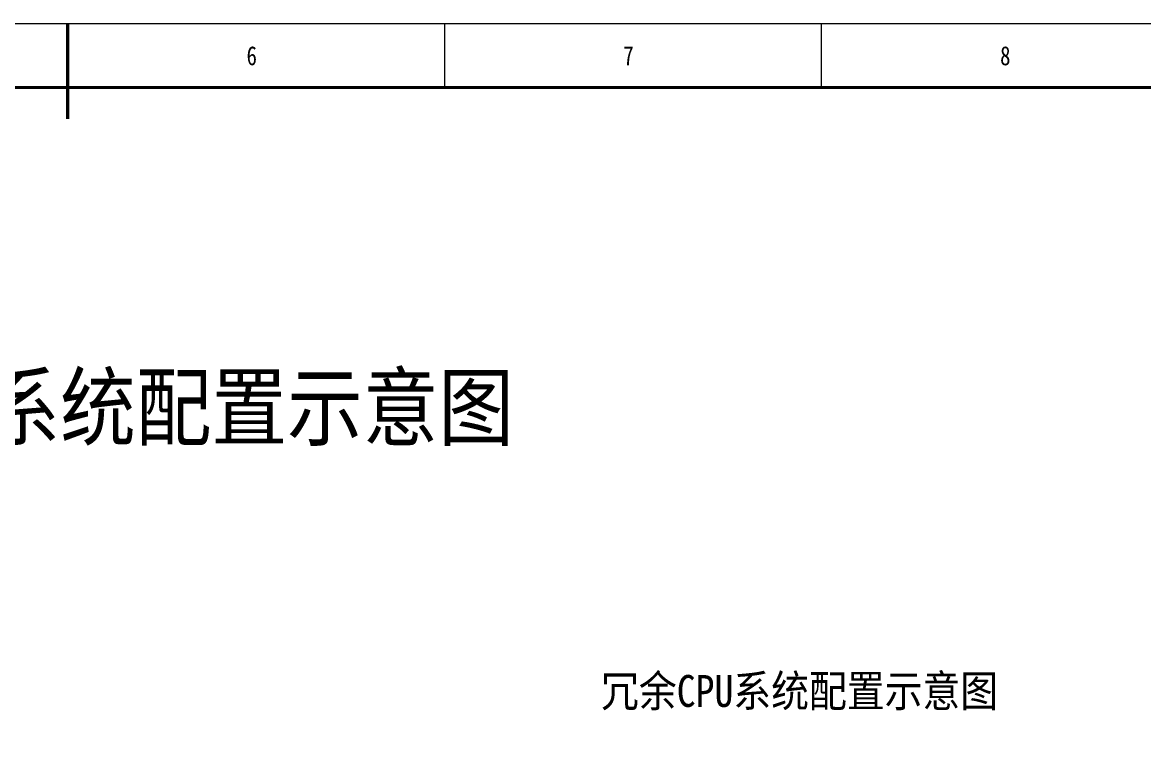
# Model space of a CAD drawing. Header units: millimetres. Extents: x 33157 to 59611, y -29750 to 1750.
# Drawn here: x 58097 to 58976, y 1179 to 1750 of the extents above; entities that cross this region are included whole.
import ezdxf

# ---------------------------------------------------------------- set-up
doc = ezdxf.new("R2010")
doc.units = ezdxf.units.MM
doc.layers.get('0').update_dxf_attribs({"lineweight": 18})
doc.layers.add('细实线', color=7, linetype='Continuous', lineweight=20)
doc.styles.add('HZ', font='arial.ttf')
doc.styles.get("Standard").update_dxf_attribs({"font": ''})
doc.styles.add('STYLE1', font='')
doc.styles.get('Standard').set_extended_font_data('宋体')
doc.styles.get('STYLE1').set_extended_font_data('宋体')

# ---------------------------------------------------------------- blocks, each defined once
blk = doc.blocks.new('和利时横图框')
for p, q in [((51574.25, 2358.48), (51574.25, 2308.73)), ((51869.72, 2358.48), (51869.72, 2308.73)), ((52165.18, 2358.48), (52165.18, 2308.73))]:
    blk.add_line(p, q)
blk.add_lwpolyline([(50096.91, 269.31), (53051.59, 269.31), (53051.59, 2358.48), (50096.91, 2358.48)], close=True)
for points in [[(51574.25, 2358.48, 2.49, 2.49, 0), (51574.25, 2308.73, 2.49, 2.49, 0)], [(51574.25, 2308.73, 2.49, 2.49, 0), (51574.25, 2283.86, 2.49, 2.49, 0)]]:
    blk.add_lwpolyline(points, format="xyseb")
blk.add_lwpolyline([(50221.27, 319.05, 2.49, 2.49, 0), (53001.84, 319.05, 2.49, 2.49, 0), (53001.84, 2308.73, 2.49, 2.49, 0), (50221.27, 2308.73, 2.49, 2.49, 0)], format="xyseb", close=True)
at = {"width": 0.8}
for s, p in [('6', (51714.52, 2326.14)), ('7', (52009.99, 2326.14)), ('8', (52305.46, 2326.14))]:
    blk.add_text(s, height=14.92, dxfattribs=at).set_placement(p)
at = {"style": 'HZ'}
for tag, p, height in [('北京和利时自动化驱动技术有限公司', (51649.92, 520.69), 24.79), ('图纸阶段', (52857.22, 518.92), 24.79), ('图纸名称', (52301.11, 424.67), 42.5), ('会签人', (51825.94, 376.93), 24)]:
    blk.add_attdef(tag, p, '', height=height, dxfattribs=at)
at = {"color": 3, "style": 'HZ'}
for tag, p, height in [('工程名称', (52244.96, 517.73), 28.33), ('设计人', (51828.2, 464.14), 24), ('设计时间', (52033.27, 464.54), 24), ('设计时间', (52033.27, 421.17), 24), ('审核人', (51826.82, 419.74), 24), ('图纸编号', (52420.84, 373.66), 24.79), ('批准人', (51828.28, 330.45), 24), ('设计时间', (52033.27, 331.46), 24)]:
    blk.add_attdef(tag, p, '', height=height, dxfattribs=at)
at = {"color": 0, "style": 'HZ'}
blk.add_attdef('页码', (52501.6, 331.93), '', height=20, dxfattribs=at)

msp = doc.modelspace()

# ---------------------------------------------------------------- block references
at = {"layer": '细实线'}
msp.add_blockref('和利时横图框', (6558.44, -609.84), dxfattribs=at)

# ---------------------------------------------------------------- texts
at = {"color": 0, "style": 'STYLE1', "width": 0.87}
for s, height, p in [('LK大型PLC系统配置示意图', 50, (57800.74, 1423.09)), ('冗余CPU系统配置示意图', 25, (58550.96, 1213.01))]:
    msp.add_text(s, height=height, dxfattribs=at).set_placement(p)

doc.saveas('drawing.dxf')
